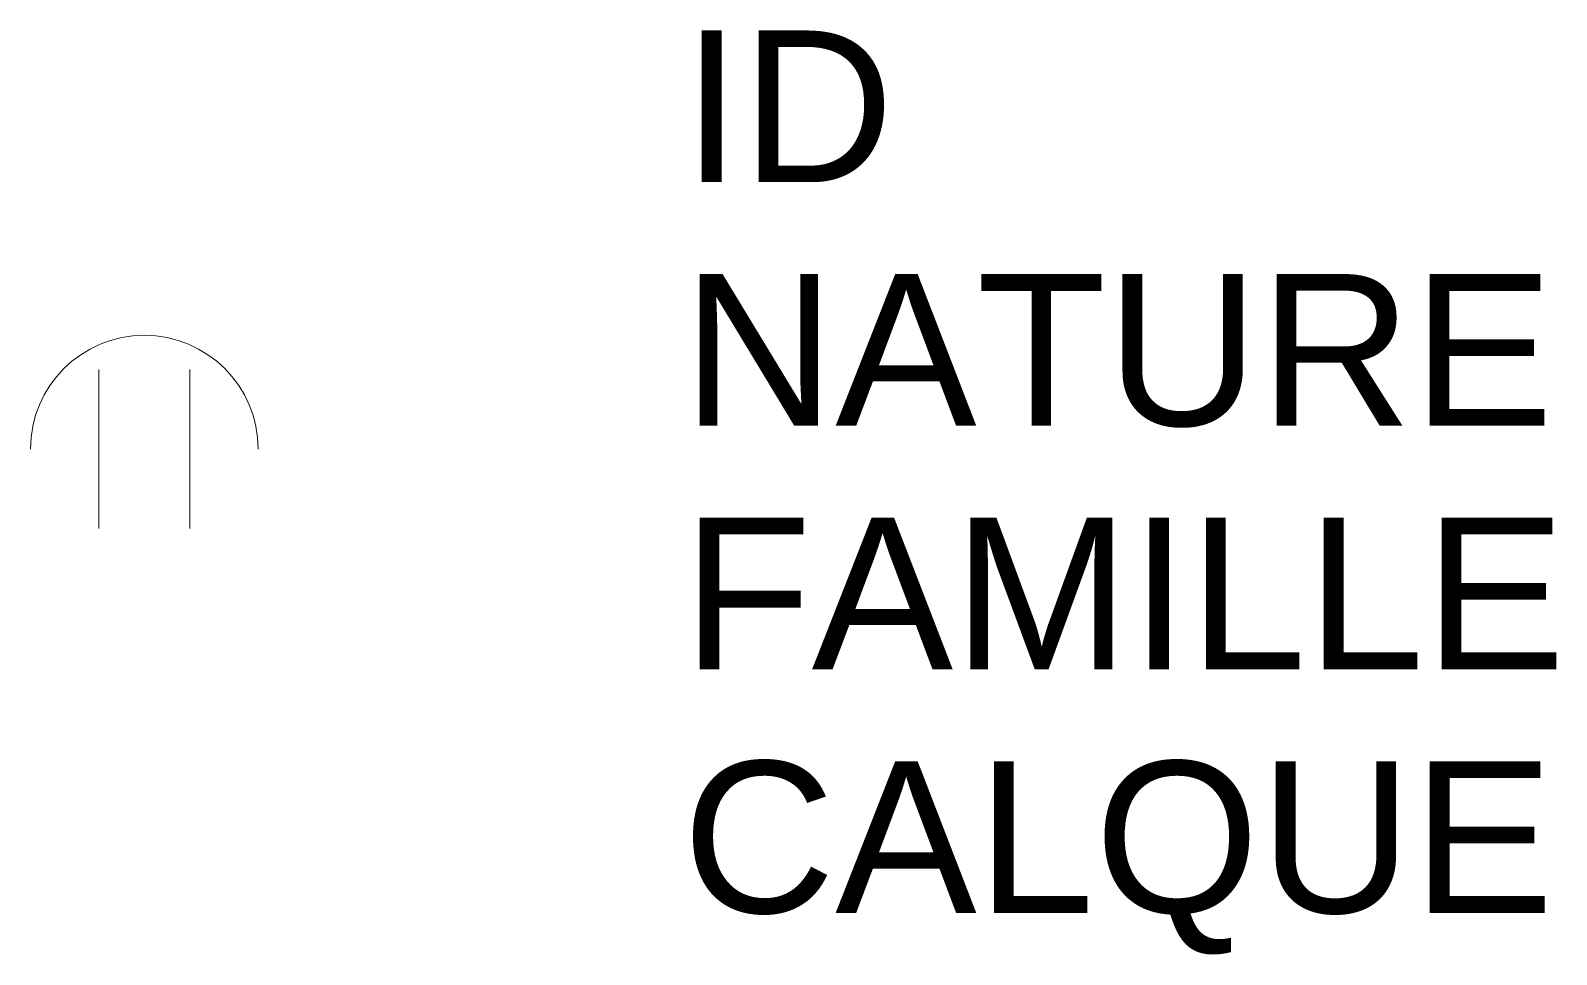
# Model space of a CAD drawing. Header units: metres. Extents: x 3100.9 to 3102.91, y 1907.69 to 1908.91.
import ezdxf

# ---------------------------------------------------------------- set-up
doc = ezdxf.new("R2010")
doc.units = ezdxf.units.M
doc.linetypes.add('Socle_Continu', pattern=[2.5, 2.5, 0])
doc.layers.add('EAUPO_SCT', color=140, linetype='Socle_Continu', lineweight=13)
doc.styles.get("Standard").update_dxf_attribs({"font": 'arial.ttf'})

msp = doc.modelspace()

# ---------------------------------------------------------------- linework, layer by layer
at = {"layer": 'EAUPO_SCT', "linetype": 'Socle_Continu'}
for p, q in [((3100.9892, 1908.2534), (3100.9892, 1908.4634)), ((3101.1092, 1908.2534), (3101.1092, 1908.4634))]:
    msp.add_line(p, q, dxfattribs=at)
msp.add_arc((3101.0492, 1908.3584), 0.15, 0, 180, dxfattribs=at)

# ---------------------------------------------------------------- texts
at = {"layer": 'EAUPO_SCT', "linetype": 'Socle_Continu', "flags": 9}
for tag, p, s in [('ID', (3101.7582, 1908.7105), 'AP_0042'), ('NATURE', (3101.7582, 1908.3892), 'Ventouse'), ('FAMILLE', (3101.7582, 1908.0679), 'Eau potable'), ('CALQUE', (3101.7582, 1907.7466), 'EAUPO_SCT')]:
    msp.add_attdef(tag, p, s, height=0.2, dxfattribs=at)

doc.saveas('drawing.dxf')
